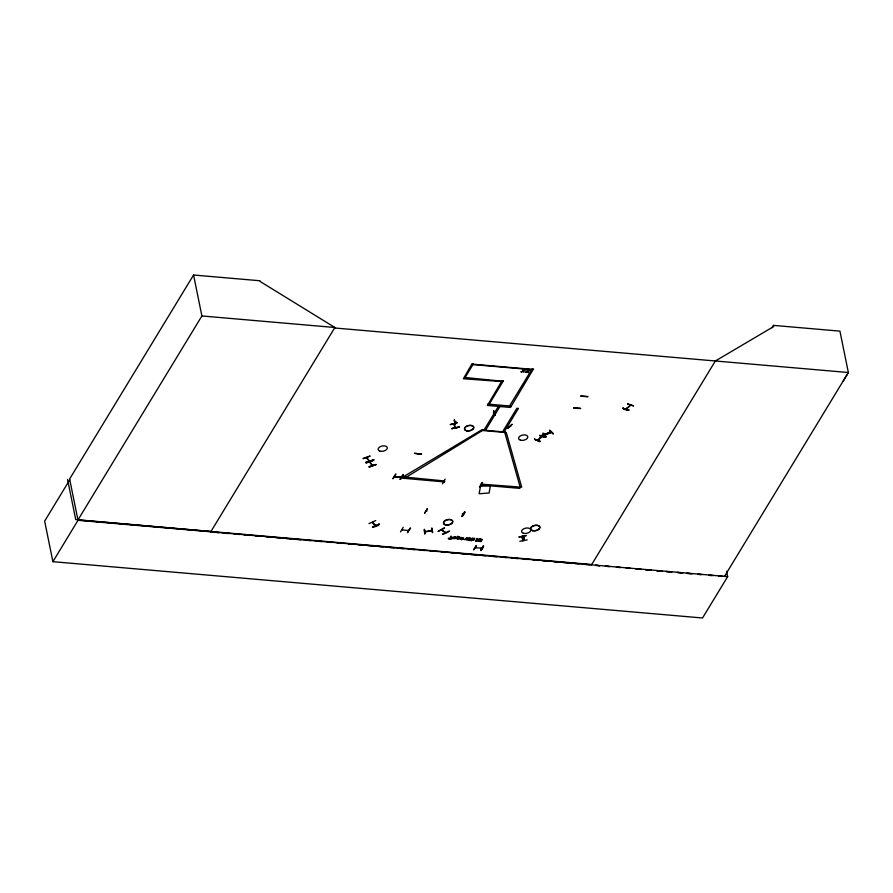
<?xml version="1.0" encoding="UTF-8"?>
<svg xmlns="http://www.w3.org/2000/svg" width="893" height="893" viewBox="0 0 893 893"><rect width="100%" height="100%" fill="white"/><g stroke="black" fill="none" stroke-linecap="round" stroke-linejoin="round"><path stroke-width="1.34" d="M368.976 523.599L375.696 520.574M544.507 434.456L551.137 431.62L551.271 432.424L544.786 435.17L544.63 434.578M544.63 435.047L551.26 432.212M550.523 432.525L550.523 431.855M551.249 431.765L550.523 432.056M551.372 432.324L551.07 431.609M628.851 409.742C629.286 410.802 621.863 409.463 623.035 407.867M623.046 408.19L628.873 410.066M628.661 410.289L622.856 408.369M444.457 528.098L438.318 531.368M466.905 537.642L466.827 539.372L468.736 538.133L468.379 539.93L467.843 539.551M540.053 441.131L539.841 441.689L534.527 439.043M540.042 441.477L534.572 439.278M468.211 538.166L466.403 539.752L466.481 537.597M369.646 462.15L372.348 465.677M366.454 457.718L367.023 457.83M366.487 457.707L369.2 461.201L368.831 460.408M573.663 407.666L580.584 408.28M545.98 436.967L542.944 433.083L546.349 436.8M510.461 426.631L510.718 426.452M542.04 435.628L541.415 435.427L542.151 435.393M507.771 428.327L512.18 424.231L507.771 428.06M457.596 536.537C461.558 537.474 455.285 536.872 457.093 538.981A1.328 0.748 -11.5 0 0 458.064 538.959L457.997 538.613M459.772 538.133L460.319 539.026L461.223 538.267M467.91 539.885L468.278 538.501M454.135 420.168L455.251 424.253M455.586 424.119L454.437 419.788M425.012 533.657L424.387 529.449M404.105 477.029L404.038 476.538M417.556 454.381L418.08 453.979L417.522 454.347M400.499 531.949L403.201 527.316M427.401 508.776L424.7 512.883M442.481 483.861L445.194 479.206M392.831 478.67L395.789 474.027M473.714 549.876L476.382 545.467L473.725 549.597M522.718 538.468L523.488 538.256L522.863 538.401M400.176 476.784C399.35 478.391 407.621 478.637 407.085 477.42M625.893 409.094L630.514 405.098M630.324 405.545L626.16 409.173L626.54 408.313M545.299 434.288L545.299 434.757M522.316 536.492L523.03 540.656M537.329 440.305L542.096 436.543M441.332 529.94L445.462 532.82M445.707 532.708L441.667 529.806M445.752 532.741L444.982 532.105M455.81 421.463L455.218 421.987M494.354 413.258L493.639 413.225M726.556 571.219L727.661 576.632L702.534 617.989L52.899 561.675L78.026 520.306L69.621 479.005L193.558 275.011L260.053 280.77L260.209 281.529L334.886 327.497L334.596 327.977L848.35 372.515L839.933 331.136L773.438 325.376L771.987 327.742M843.059 381.4L848.35 372.515L724.413 576.521M69.777 479.775L44.65 521.132L52.899 561.675M193.558 275.011L201.896 315.966L77.959 519.972L591.713 564.51M210.659 531.982L334.886 327.497M334.685 327.988L334.975 327.508L201.896 315.966M393.121 478.681L395.755 474.306M394.483 476.65L401.404 477.23M400.12 479.351C408.012 468.658 398.378 479.842 400.499 479.362M400.466 479.329L403.156 474.964M501.531 381.557L463.355 378.744L472.129 363.63M444.636 481.305L443.977 481.874L404.362 478.369L481.796 430.895L482.209 429.533M533.478 368.943L510.506 407.454L487.422 405.444L502.045 380.708M503.395 380.82L489.185 404.205M444.29 480.434L443.91 481.863L443.776 481.294M484.028 430.046L498.238 406.661L499.767 406.795L485.569 430.18M502.681 431.654L516.891 408.28L518.431 408.414L504.221 431.788M481.405 483.649L480.903 485.044L519.759 488.371L520.273 487.522L504.88 432.893L505.293 431.531M451.333 538.434C451.746 539.673 447.773 539.339 448.386 538.178M448.453 538.524L449.681 538.624L450.853 536.246M451.4 538.78L450.172 538.669L451.345 536.291M454.894 536.593C455.564 538.312 451.825 539.595 452.081 537.832M452.182 538.166L453.744 537.698M454.247 537.318C453.867 536.626 450.675 537.53 453.811 538.044M455.106 538.178L454.559 538.725L455.542 536.648M456.133 538.2L455.33 538.267L456.01 536.693M455.173 538.512L456.2 538.546M457.696 536.883L457.785 536.235M458.79 537.765C456.167 536.626 457.685 540.968 458.723 537.43M458.053 539.026L459.571 536.983L457.852 536.57M461.882 538.412C460.743 540.678 457.752 537.932 460.799 537.463C465.61 537.887 455.899 537.966 461.804 538.077M461.592 538.747C461.447 539.383 465.789 535.867 462.44 539.16L463.221 538.892M462.217 539.059L461.525 539.863L461.826 539.361M462.295 539.394L463.288 539.227M469.048 539.964L468.401 540.555L468.524 539.908M470.243 537.932L468.792 539.964L469.785 537.887M469.729 539.461C469.629 540.12 473.837 536.503 470.578 539.863L471.359 539.595M470.354 539.763L469.662 540.566L469.964 540.064M470.421 540.109L471.426 539.93M472.129 539.718L471.203 540.89L472.609 538.133M474.295 538.278C474.507 540.633 470.979 540.589 473.067 538.178M474.763 538.323L473.781 540.165L472.196 540.053M478.882 539.182L475.679 541.169L477.018 538.512M477.476 538.557L476.326 540.89L479.63 538.747M479.697 539.082L477.844 541.359L478.961 539.517M481.383 540.834L481.271 541.538L479.63 541.504A1.261 0.714 -11.5 0 1 479.228 541.214C480.445 538.803 484.129 541.281 480.11 538.925M482.064 548.235L475.165 547.666M480.713 550.534C485.189 541.292 483.85 548.648 480.646 550.2M481.081 550.534L483.459 546.114M591.423 564.99L715.65 360.504M414.642 453.387L421.541 454.012L414.441 453.309M407.119 477.699L400.198 477.141L406.996 477.978M402.643 529.415L401.895 529.962M402.464 530.029L402.118 529.761M408.704 530.542L401.939 529.929M410.512 528.276L407.465 532.663L410.11 527.953M426.765 511.164L426.073 511.131L426.754 510.751M444 481.852L444.457 481.919M480.88 484.508L480.423 484.799M463.043 514.346L462.284 513.821M479.63 487.143C484.508 477.956 482.488 485.435 479.563 486.797M464.885 512.035C457.529 521.657 466.425 513.118 464.472 511.711M587.706 396.537L580.796 395.923M573.652 408.123L580.629 408.581M577.38 407.654L577.09 408.268M372.872 522.26C371.354 522.74 376.511 527.261 375.518 524.872M375.975 525.664L372.917 522.595M424.8 531.781L432.033 530.397M431.464 530.531L432.212 530.554M370.171 462.373L372.604 465.543M372.638 465.588L372.001 464.851M369.468 461.145L366.733 457.562M464.728 539.283L465.275 539.662L466.57 538.356M432.112 530.587L424.845 531.949L425.537 531.212M464.795 539.618L466.972 537.977M539.885 437.235L540.287 437.67L544.685 433.596M453.666 423.918L455.218 427.78M455.553 427.736L454.001 423.829M545.031 437.257L539.629 435.371L545.121 437.481M403.87 476.482L480.892 430.37L506.298 432.569L521.702 487.198L481.506 484.162M715.36 360.984L773.673 326.548L773.438 325.376M522.974 369.356L523.387 370.707L525.33 369.568M521.077 371.633L521.702 372.024L523.131 371.187L522.907 370.573M527.462 369.747L527.875 371.097L529.817 369.959M525.564 372.024L526.189 372.403L527.618 371.577L527.395 370.963M521.144 371.968L522.974 370.908L522.45 369.311M525.642 372.359L527.473 371.298L526.937 369.702M523.131 371.187L523.99 372.214L523.532 370.975L525.397 369.903M527.618 371.577L528.477 372.604L528.031 371.365L529.895 370.294M424.421 529.716L424.711 534.036L424.432 529.415M455.921 422.054L455.196 422.199M438.15 531.29L444.435 527.841M442.615 534.405C455.229 527.551 448.007 532.976 442.515 534.092M521.981 536.57L522.718 540.745M401.303 477.242L394.617 476.661M444.122 481.651L444.703 481.695M462.541 514.1L463.233 514.167M523.443 538.68L522.93 538.769M379.09 523.945C380.418 525.385 372.348 527.796 372.493 526.814M550.021 430.415L553.347 433.808L549.641 430.236M544.786 434.534L550.434 432.1M366.152 463.065L373.151 460.654M369.222 467.095L376.098 464.516L369.01 466.57M369.211 467.05L376.087 464.494M369.992 456.189L362.993 458.645L369.881 456.077M365.94 462.474C381.199 456.982 371.689 461.558 365.84 462.127M537.508 440.439L542.207 436.532M480.177 539.272C486.194 538.914 476.583 541.75 481.494 541.169M544.897 435.125L544.618 434.366M627.734 404.105L633.539 405.958M457.395 422.713L450.15 424.655L457.339 422.489M451.802 428.685C465.097 424.968 458.645 428.272 451.735 428.394M493.572 413.28L494.242 413.135M493.874 411.07L495.258 415.111M519.067 536.905L526.457 535.499L519.09 537.061M432.446 532.25L431.821 528.042M395.074 476.728L395.253 476.125M475.668 547.922L475.846 547.309M523.979 540.499L523.198 536.101L523.867 540.298M472.241 364.132L533.59 369.456M526.167 369.211L528.89 369.445M503.496 381.333L465.119 377.505M482.32 430.035L505.393 432.045M403.982 476.985L444.39 480.947M459.839 538.479L461.29 538.602M78.026 520.306L727.661 576.632M213.438 532.217L218.997 532.708M223.172 533.065L228.731 533.545M234.29 534.025L239.837 534.505M244.012 534.874L249.571 535.354M255.13 535.833L259.294 536.191M266.248 536.793L270.412 537.162M275.97 537.642L280.145 537.999M285.704 538.49L291.263 538.97M295.427 539.327L300.986 539.807M306.545 540.287L310.719 540.656M316.278 541.136L321.837 541.616M327.385 542.096L331.56 542.464M337.119 542.944L342.678 543.424M348.237 543.904L352.4 544.272M357.959 544.752L363.518 545.232M367.693 545.59L373.252 546.081M378.811 546.561L382.974 546.918M388.533 547.398L394.092 547.878M398.267 548.246L403.826 548.726M409.374 549.206L414.932 549.686M420.491 550.166L424.666 550.534M430.225 551.014L434.389 551.372M441.343 551.974L445.507 552.343M451.065 552.823L455.24 553.18M460.799 553.66L466.358 554.151M470.522 554.508L476.081 554.988M481.64 555.468L485.814 555.837M491.362 556.317L496.921 556.797M502.48 557.277L506.655 557.645M512.214 558.125L517.773 558.605M523.331 559.085L527.495 559.453M533.054 559.933L538.613 560.413M542.788 560.771L548.347 561.25M553.906 561.742L558.069 562.099M563.628 562.579L569.187 563.059M574.746 563.539L578.91 563.907M584.469 564.387L590.027 564.867M609.428 566.553L605.275 566.195L609.417 566.575M620.512 567.513L616.36 567.155L620.49 567.546M630.212 568.35L626.06 567.993L630.179 568.406M641.297 569.31L635.749 568.83L639.868 569.254M650.997 570.158L645.449 569.678L650.941 570.225M662.07 571.118L656.534 570.638L660.63 571.085M666.234 571.475L671.77 571.955M682.855 572.915L677.318 572.435L681.404 572.915M687.007 573.273L692.555 573.752M698.092 574.232L702.255 574.601M709.176 575.204L713.328 575.561M718.876 576.041L723.029 576.398M580.863 396.191L587.851 396.749M210.949 531.502L75.726 519.592L67.544 479.396M666.178 571.565L670.33 571.933M686.94 573.395L691.093 573.764M698.013 574.378L700.782 574.612M709.087 575.349L711.855 575.594M718.776 576.197L721.544 576.443M480.01 487.165L482.265 482.421M424.767 513.218L427.401 508.497M550.59 432.022L550.713 432.614M432.569 532.518L431.944 528.31L432.513 532.585M481.36 548.391L481.238 547.777M534.55 439.345L540.12 441.466M464.628 512.013L461.915 516.4M544.395 433.473L540.287 437.659M549.686 430.471L553.068 433.886M455.251 427.758L455.028 426.943M372.928 460.085L366.052 462.652M458.98 426.463L459.136 427.021L451.813 428.718M495.291 415.145L493.706 410.791M633.45 405.735L627.634 403.859M532.139 368.831L509.568 405.969M531.614 369.68L472.966 364.601M510.919 406.092L487.835 404.094M522.394 536.514L523.041 540.455M493.416 412.879L493.539 413.437M473.48 363.741L464.606 378.353M455.285 426.876L455.117 427.457M476.259 540.555L476.371 541.225M466.76 539.037L466.793 539.785M431.286 530.141L431.386 530.71M527.194 539.885L519.804 541.303M480.479 486.305L479.15 493.751L489.096 493.003L490.413 485.558L480.479 486.305M379.168 524.224L372.582 527.127L379.168 524.224M523.611 536.258L524.314 540.455L523.622 536.269M599.739 565.716L595.575 565.347L599.728 565.716M532.529 530.665A4.688 2.646 -11.5 0 0 539.852 527.774A4.688 2.646 -11.5 0 0 533.367 525.921A4.688 2.646 -11.5 0 0 532.529 530.665M532.485 530.509A4.699 2.657 -11.5 0 0 539.818 527.607A4.699 2.657 -11.5 0 0 533.333 525.754A4.699 2.657 -11.5 0 0 532.485 530.509M523.454 533.277A4.688 2.646 -11.5 0 0 530.788 530.386A4.688 2.646 -11.5 0 0 524.303 528.533A4.688 2.646 -11.5 0 0 523.454 533.277M445.417 524.872A4.688 2.646 -11.5 0 0 452.74 521.981A4.688 2.646 -11.5 0 0 446.266 520.128A4.688 2.646 -11.5 0 0 445.417 524.872M445.384 524.727A4.699 2.657 -11.5 0 0 452.718 521.825A4.699 2.657 -11.5 0 0 446.232 519.972A4.699 2.657 -11.5 0 0 445.384 524.727M379.983 451.132A4.688 2.646 -11.5 0 0 387.305 448.241A4.688 2.646 -11.5 0 0 380.831 446.4A4.688 2.646 -11.5 0 0 379.983 451.132M520.463 440.193A4.688 2.646 -11.5 0 0 527.785 437.302A4.688 2.646 -11.5 0 0 521.3 435.449A4.688 2.646 -11.5 0 0 520.463 440.193M466.403 430.772A4.688 2.646 -11.5 0 0 473.725 427.881A4.688 2.646 -11.5 0 0 467.24 426.028A4.688 2.646 -11.5 0 0 466.403 430.772M466.358 430.616A4.699 2.657 -11.5 0 0 473.703 427.725A4.699 2.657 -11.5 0 0 467.206 425.872A4.699 2.657 -11.5 0 0 466.358 430.616"/></g></svg>
